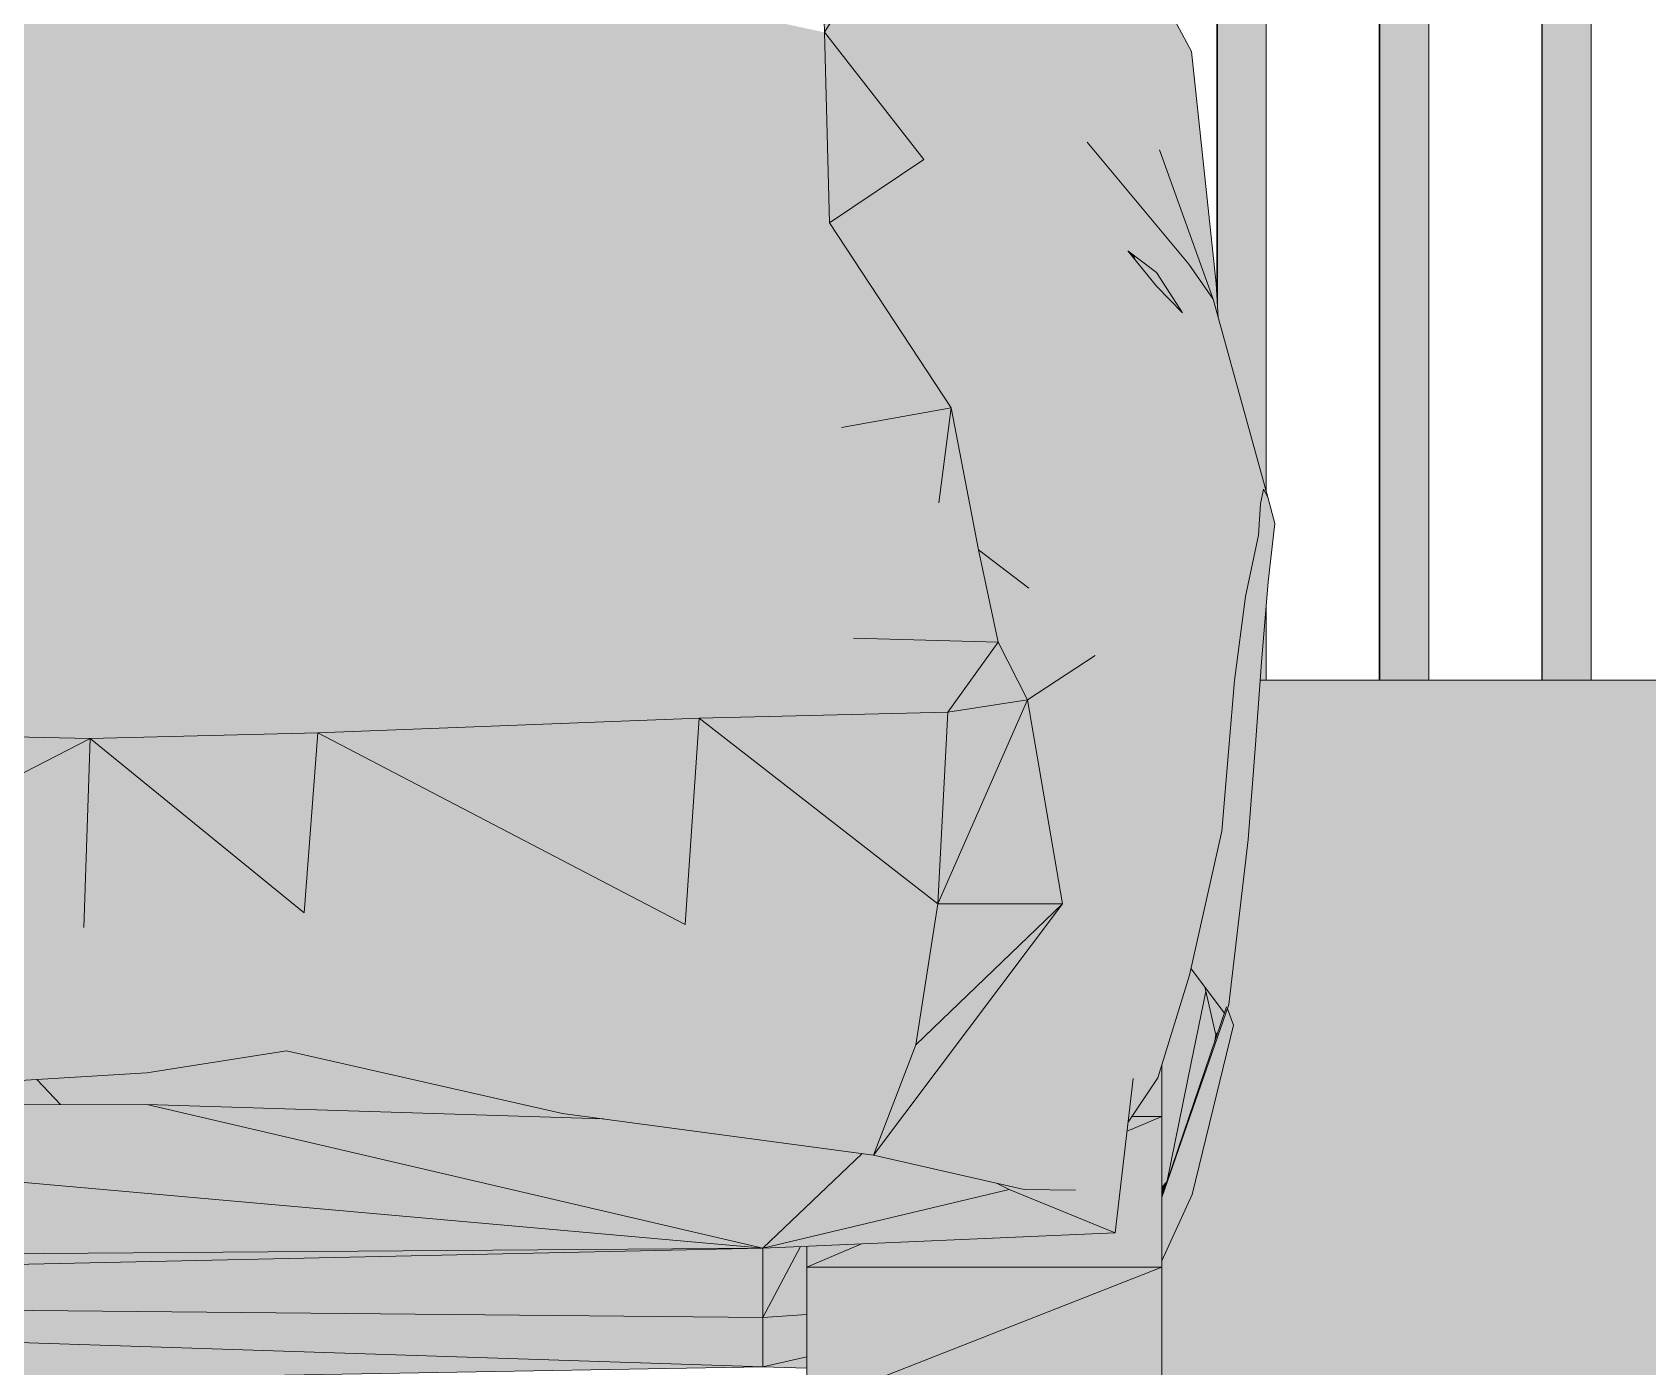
# Model space of a CAD drawing. Header units: millimetres. Extents: x 365175 to 2667127, y -330297 to -162108.
# Drawn here: x 2307819 to 2308811, y -323755 to -322936 of the extents above; entities that cross this region are included whole.
import ezdxf

# ---------------------------------------------------------------- set-up
doc = ezdxf.new("R2010")
doc.units = ezdxf.units.MM
doc.header["$MEASUREMENT"] = 0
doc.layers.add('Cars', color=7, linetype='Continuous')
doc.layers.add('TopoAlt', color=7, linetype='Continuous')

# ---------------------------------------------------------------- blocks, each defined once
blk = doc.blocks.new('Élément de coupe_1405_4', base_point=(2775447.68, -323933.55))
at = {"layer": 'TopoAlt', "linetype": 'Continuous', "lineweight": 0, "true_color": 0x000000}
for points in [[(2308530.83, -323649.33), (2308512.3, -323690.08), (2308512.3, -323933.55), (2309070.42, -323933.55), (2309070.42, -323655.81), (2309068.34, -323648.32), (2309044.9, -323544.66), (2309044.89, -323544.48), (2309040.66, -323531.62), (2309030.31, -323425.05), (2309026.25, -323363.54), (2309024.2, -323333.55), (2308572.63, -323333.55), (2308569.77, -323373.13), (2308565.25, -323431.31), (2308553.45, -323532.65), (2308552.53, -323535.32), (2308556.29, -323545.46)], [(2308512.3, -323569.6), (2308512.3, -323644.81), (2308515.5, -323641.42), (2308515.62, -323641.05), (2308530.35, -323568.57), (2308539.26, -323524.61), (2308538.64, -323521.89), (2308530.24, -323510.69), (2308529.33, -323514.76)]]:
    blk.add_hatch(color=18, dxfattribs=at).paths.add_polyline_path(points)
at = {"layer": 'TopoAlt', "color": 190, "linetype": 'Continuous', "lineweight": 5, "true_color": 0x8002ff}
blk.add_line((2309024.2, -323333.55), (2308572.63, -323333.55), dxfattribs=at)
blk = doc.blocks.new('Élément de coupe_1478_4', base_point=(2775447.68, -323933.55))
at = {"linetype": 'Continuous', "lineweight": 0, "true_color": 0x000000}
for points in [[(2308745.54, -322353.55), (2308745.54, -323333.55), (2308745.87, -323333.55), (2308745.87, -322353.55)], [(2308745.54, -322353.55), (2308745.54, -323333.55), (2308745.87, -323333.55), (2308745.87, -322353.55)], [(2308745.87, -322353.55), (2308745.87, -323333.55), (2308775.87, -323333.55), (2308775.87, -322353.55)]]:
    blk.add_hatch(color=18, dxfattribs=at).paths.add_polyline_path(points)
at = {"color": 18, "linetype": 'Continuous', "lineweight": 5, "true_color": 0x330000}
for p, q in [((2308745.54, -322353.55), (2308745.87, -322353.55)), ((2308745.54, -323333.55), (2308745.54, -322353.55)), ((2308745.87, -322353.55), (2308775.87, -322353.55)), ((2308745.87, -323333.55), (2308745.87, -322353.55)), ((2308775.87, -323333.55), (2308775.87, -322353.55))]:
    blk.add_line(p, q, dxfattribs=at)
blk = doc.blocks.new('Élément de coupe_1479_4', base_point=(2775447.68, -323933.55))
at = {"linetype": 'Continuous', "lineweight": 0, "true_color": 0x000000}
for points in [[(2308646.12, -322353.55), (2308645.79, -322353.55), (2308645.79, -322717.1), (2308646.12, -322717.14)], [(2308646.12, -322353.55), (2308645.79, -322353.55), (2308645.79, -322717.1), (2308646.12, -322717.14)], [(2308676.12, -322353.55), (2308646.12, -322353.55), (2308646.12, -322717.14), (2308676.12, -322720.42)], [(2308646.12, -323333.55), (2308676.12, -323333.55), (2308676.12, -322820.26), (2308675.95, -322820.3), (2308646.12, -322829.24)], [(2308646.12, -322829.24), (2308645.79, -322829.34), (2308645.79, -323333.55), (2308646.12, -323333.55)], [(2308646.12, -322829.24), (2308645.79, -322829.34), (2308645.79, -323333.55), (2308646.12, -323333.55)]]:
    blk.add_hatch(color=18, dxfattribs=at).paths.add_polyline_path(points)
at = {"color": 18, "linetype": 'Continuous', "lineweight": 5, "true_color": 0x330000}
for p, q in [((2308645.79, -322353.55), (2308646.12, -322353.55)), ((2308645.79, -322717.1), (2308645.79, -322353.55)), ((2308646.12, -322353.55), (2308676.12, -322353.55)), ((2308646.12, -322717.14), (2308646.12, -322353.55)), ((2308676.12, -322720.42), (2308676.12, -322353.55)), ((2308676.12, -323333.55), (2308676.12, -322820.26)), ((2308645.79, -323333.55), (2308645.79, -322829.34)), ((2308646.12, -323333.55), (2308646.12, -322829.24))]:
    blk.add_line(p, q, dxfattribs=at)
blk = doc.blocks.new('Élément de coupe_1480_4', base_point=(2775447.68, -323933.55))
at = {"linetype": 'Continuous', "lineweight": 0, "true_color": 0x000000}
for points in [[(2308546.03, -322353.55), (2308546.03, -322715.11), (2308546.36, -322715.1), (2308546.36, -322353.55)], [(2308546.03, -322353.55), (2308546.03, -322715.11), (2308546.36, -322715.1), (2308546.36, -322353.55)], [(2308576.36, -322353.55), (2308546.36, -322353.55), (2308546.36, -322715.1), (2308576.36, -322713.59)], [(2308546.36, -322848.49), (2308546.03, -322848.52), (2308546.03, -323096.79), (2308546.36, -323102.3)], [(2308546.36, -322848.49), (2308546.03, -322848.52), (2308546.03, -323096.79), (2308546.36, -323102.3)], [(2308576.36, -322845.19), (2308546.36, -322848.49), (2308546.36, -323102.3), (2308546.89, -323111.09), (2308576.36, -323217.57)], [(2308572.63, -323333.55), (2308576.36, -323333.55), (2308576.36, -323286.84), (2308573.43, -323322.47)]]:
    blk.add_hatch(color=18, dxfattribs=at).paths.add_polyline_path(points)
at = {"color": 18, "linetype": 'Continuous', "lineweight": 5, "true_color": 0x330000}
for p, q in [((2308546.03, -322353.55), (2308546.36, -322353.55)), ((2308546.03, -322715.11), (2308546.03, -322353.55)), ((2308546.36, -322353.55), (2308576.36, -322353.55)), ((2308546.36, -322715.1), (2308546.36, -322353.55)), ((2308576.36, -322713.59), (2308576.36, -322353.55)), ((2308546.03, -323096.79), (2308546.03, -322848.52)), ((2308546.36, -323102.3), (2308546.36, -322848.49)), ((2308576.36, -323217.57), (2308576.36, -322845.19)), ((2308576.36, -323333.55), (2308576.36, -323286.84))]:
    blk.add_line(p, q, dxfattribs=at)
blk = doc.blocks.new('Élément de coupe_1485_4', base_point=(2775447.68, -323933.55))
at = {"layer": 'Cars', "linetype": 'Continuous', "lineweight": 0, "true_color": 0x000000}
for points in [[(2308460.07, -322822.98), (2308477.36, -322907.36), (2308530.46, -322947.55)], [(2308460.07, -322822.98), (2308477.36, -322907.36), (2308530.46, -322947.55)], [(2308490.56, -322872.91), (2308460.07, -322822.98), (2308530.46, -322947.55)], [(2308460.07, -322822.98), (2308530.46, -322947.55), (2308519.59, -322927.22), (2308489.42, -322871.04)], [(2308354.89, -322856.91), (2308302.88, -322857.09), (2308305.03, -322935.7)], [(2308354.89, -322856.91), (2308302.88, -322857.09), (2308305.03, -322935.7)], [(2308305.03, -322935.7), (2308366.17, -323013.85), (2308354.89, -322856.91)], [(2308305.03, -322935.7), (2308366.17, -323013.85), (2308354.89, -322856.91)], [(2308354.89, -322856.91), (2308366.17, -323013.85), (2308443.71, -323023.76)], [(2308354.89, -322856.91), (2308366.17, -323013.85), (2308443.71, -323023.76)], [(2308443.71, -323023.76), (2308419.58, -322883.41), (2308354.89, -322856.91)], [(2308443.71, -323023.76), (2308419.58, -322883.41), (2308354.89, -322856.91)], [(2307594.71, -323033.72), (2308305.03, -322935.7), (2307957.04, -322860.62)], [(2307824.24, -322924.06), (2307775.67, -323008.75), (2308305.03, -322935.7), (2307957.04, -322860.62)], [(2308419.58, -322883.41), (2308443.71, -323023.76), (2308466.48, -323003.19)], [(2308419.58, -322883.41), (2308443.71, -323023.76), (2308466.48, -323003.19)], [(2308477.36, -322907.36), (2308419.58, -322883.41), (2308466.48, -323003.19)], [(2308477.36, -322907.36), (2308419.58, -322883.41), (2308466.48, -323003.19)], [(2308477.36, -322907.36), (2308466.48, -323003.19), (2308510.86, -323007.91)], [(2308477.36, -322907.36), (2308466.48, -323003.19), (2308510.86, -323007.91)], [(2308530.46, -322947.55), (2308477.36, -322907.36), (2308510.86, -323007.91)], [(2308530.46, -322947.55), (2308477.36, -322907.36), (2308510.86, -323007.91)], [(2308305.03, -322935.7), (2307594.71, -323033.72), (2308308.22, -323052.76)], [(2307775.67, -323008.75), (2307758.83, -323038.1), (2308308.22, -323052.76), (2308305.03, -322935.7)], [(2308305.03, -322935.7), (2308308.22, -323052.76), (2308366.17, -323013.85)], [(2308305.03, -322935.7), (2308308.22, -323052.76), (2308366.17, -323013.85)], [(2308510.86, -323007.91), (2308525.75, -323049.49), (2308530.46, -322947.55)], [(2308510.86, -323007.91), (2308525.75, -323049.49), (2308530.46, -322947.55)], [(2308530.46, -322947.55), (2308525.75, -323049.49), (2308541, -323092.07), (2308545.62, -323089.92)], [(2308530.46, -322947.55), (2308525.75, -323049.49), (2308541, -323092.07), (2308545.62, -323089.92)], [(2308528.83, -323078.03), (2308466.48, -323003.19), (2308443.71, -323023.76)], [(2308528.83, -323078.03), (2308466.48, -323003.19), (2308443.71, -323023.76)], [(2308510.86, -323007.91), (2308466.48, -323003.19), (2308528.83, -323078.03), (2308543.72, -323099.66)], [(2308510.86, -323007.91), (2308466.48, -323003.19), (2308528.83, -323078.03), (2308543.72, -323099.66)], [(2308382.99, -323166.24), (2308366.17, -323013.85), (2308308.22, -323052.76)], [(2308382.99, -323166.24), (2308366.17, -323013.85), (2308308.22, -323052.76)], [(2308443.71, -323023.76), (2308366.17, -323013.85), (2308460.23, -323067.49)], [(2308443.71, -323023.76), (2308366.17, -323013.85), (2308460.23, -323067.49)], [(2308366.17, -323013.85), (2308382.99, -323166.24), (2308419.99, -323103.36)], [(2308366.17, -323013.85), (2308382.99, -323166.24), (2308419.99, -323103.36)], [(2308366.17, -323013.85), (2308419.99, -323103.36), (2308460.23, -323067.49)], [(2308366.17, -323013.85), (2308419.99, -323103.36), (2308460.23, -323067.49)], [(2308443.71, -323023.76), (2308491.35, -323069.84), (2308528.83, -323078.03)], [(2308443.71, -323023.76), (2308491.35, -323069.84), (2308528.83, -323078.03)], [(2308460.23, -323067.49), (2308491.35, -323069.84), (2308443.71, -323023.76)], [(2308460.23, -323067.49), (2308491.35, -323069.84), (2308443.71, -323023.76)], [(2307594.71, -323160.98), (2308308.22, -323052.76), (2307594.71, -323033.72)], [(2307697.28, -323145.42), (2308308.22, -323052.76), (2307758.83, -323038.1)], [(2308308.22, -323052.76), (2307594.71, -323160.98), (2308315.51, -323178.34)], [(2307697.28, -323145.42), (2307687.08, -323163.2), (2308315.51, -323178.34), (2308308.22, -323052.76)], [(2308308.22, -323052.76), (2308315.51, -323178.34), (2308382.99, -323166.24)], [(2308308.22, -323052.76), (2308315.51, -323178.34), (2308382.99, -323166.24)], [(2308460.23, -323067.49), (2308419.99, -323103.36), (2308534.6, -323194.24)], [(2308460.23, -323067.49), (2308419.99, -323103.36), (2308534.6, -323194.24)], [(2308460.23, -323067.49), (2308534.6, -323194.24), (2308532.47, -323150.08)], [(2308460.23, -323067.49), (2308534.6, -323194.24), (2308532.47, -323150.08)], [(2308532.47, -323150.08), (2308524.88, -323107.91), (2308460.23, -323067.49)], [(2308532.47, -323150.08), (2308524.88, -323107.91), (2308460.23, -323067.49)], [(2308460.23, -323067.49), (2308524.88, -323107.91), (2308508.99, -323091.6)], [(2308460.23, -323067.49), (2308524.88, -323107.91), (2308508.99, -323091.6)], [(2308508.99, -323091.6), (2308491.35, -323069.84), (2308460.23, -323067.49)], [(2308508.99, -323091.6), (2308491.35, -323069.84), (2308460.23, -323067.49)], [(2308491.35, -323069.84), (2308496.22, -323075.85), (2308495.25, -323072.77)], [(2308491.35, -323069.84), (2308496.22, -323075.85), (2308495.25, -323072.77)], [(2308491.35, -323069.84), (2308508.99, -323083.13), (2308528.83, -323078.03)], [(2308491.35, -323069.84), (2308508.99, -323083.13), (2308528.83, -323078.03)], [(2308495.25, -323072.77), (2308496.22, -323075.85), (2308508.99, -323091.6), (2308522.62, -323105.59), (2308523.16, -323105.22), (2308508.99, -323083.13)], [(2308495.25, -323072.77), (2308496.22, -323075.85), (2308508.99, -323091.6), (2308522.62, -323105.59), (2308523.16, -323105.22), (2308508.99, -323083.13)], [(2308508.99, -323083.13), (2308524.88, -323107.91), (2308528.83, -323078.03)], [(2308508.99, -323083.13), (2308524.88, -323107.91), (2308528.83, -323078.03)], [(2308524.88, -323107.91), (2308571.54, -323244.57), (2308528.83, -323078.03)], [(2308524.88, -323107.91), (2308571.54, -323244.57), (2308528.83, -323078.03)], [(2308543.72, -323099.66), (2308528.83, -323078.03), (2308574.73, -323216.22)], [(2308543.72, -323099.66), (2308528.83, -323078.03), (2308574.73, -323216.22)], [(2308528.83, -323078.03), (2308571.54, -323244.57), (2308572.92, -323225.21)], [(2308528.83, -323078.03), (2308571.54, -323244.57), (2308572.92, -323225.21)], [(2308528.83, -323078.03), (2308572.92, -323225.21), (2308574.73, -323216.22)], [(2308528.83, -323078.03), (2308572.92, -323225.21), (2308574.73, -323216.22)], [(2308545.62, -323089.92), (2308541, -323092.07), (2308543.72, -323099.66), (2308546.89, -323111.09)], [(2308545.62, -323089.92), (2308541, -323092.07), (2308543.72, -323099.66), (2308546.89, -323111.09)], [(2308419.99, -323103.36), (2308382.99, -323166.24), (2308501.37, -323263.05)], [(2308419.99, -323103.36), (2308382.99, -323166.24), (2308501.37, -323263.05)], [(2308501.37, -323263.05), (2308534.6, -323194.24), (2308419.99, -323103.36)], [(2308501.37, -323263.05), (2308534.6, -323194.24), (2308419.99, -323103.36)], [(2308522.62, -323105.59), (2308524.88, -323107.91), (2308523.16, -323105.22)], [(2308522.62, -323105.59), (2308524.88, -323107.91), (2308523.16, -323105.22)], [(2308543.72, -323099.66), (2308574.73, -323216.22), (2308577.35, -323221.15)], [(2308543.72, -323099.66), (2308574.73, -323216.22), (2308577.35, -323221.15)], [(2308563.65, -323282.22), (2308571.54, -323244.57), (2308524.88, -323107.91)], [(2308563.65, -323282.22), (2308571.54, -323244.57), (2308524.88, -323107.91)], [(2308563.65, -323282.22), (2308524.88, -323107.91), (2308532.47, -323150.08)], [(2308563.65, -323282.22), (2308524.88, -323107.91), (2308532.47, -323150.08)], [(2308532.47, -323150.08), (2308534.6, -323194.24), (2308563.65, -323282.22)], [(2308532.47, -323150.08), (2308534.6, -323194.24), (2308563.65, -323282.22)], [(2308322.86, -323307.75), (2307594.71, -323160.98), (2307596.86, -323317.22)], [(2308315.51, -323178.34), (2307594.71, -323160.98), (2308322.86, -323307.75)], [(2307687.08, -323163.2), (2307678.65, -323177.9), (2308322.86, -323307.75), (2308315.51, -323178.34)], [(2308375.41, -323224.63), (2308382.99, -323166.24), (2308315.51, -323178.34)], [(2308375.41, -323224.63), (2308382.99, -323166.24), (2308315.51, -323178.34)], [(2308382.99, -323166.24), (2308375.41, -323224.63), (2308399.7, -323253.39)], [(2308382.99, -323166.24), (2308375.41, -323224.63), (2308399.7, -323253.39)], [(2308430.5, -323277.12), (2308501.37, -323263.05), (2308382.99, -323166.24)], [(2308430.5, -323277.12), (2308501.37, -323263.05), (2308382.99, -323166.24)], [(2308399.7, -323253.39), (2308430.5, -323277.12), (2308382.99, -323166.24)], [(2308399.7, -323253.39), (2308430.5, -323277.12), (2308382.99, -323166.24)], [(2307598.75, -323317.2), (2308322.86, -323307.75), (2307678.65, -323177.9)], [(2308315.51, -323178.34), (2308322.86, -323307.75), (2308375.41, -323224.63)], [(2308315.51, -323178.34), (2308322.86, -323307.75), (2308375.41, -323224.63)], [(2308534.6, -323194.24), (2308501.37, -323263.05), (2308534.38, -323311.5)], [(2308534.6, -323194.24), (2308501.37, -323263.05), (2308534.38, -323311.5)], [(2308534.38, -323311.5), (2308556.8, -323333.82), (2308534.6, -323194.24)], [(2308534.38, -323311.5), (2308556.8, -323333.82), (2308534.6, -323194.24)], [(2308534.6, -323194.24), (2308556.8, -323333.82), (2308563.65, -323282.22)], [(2308534.6, -323194.24), (2308556.8, -323333.82), (2308563.65, -323282.22)], [(2308399.7, -323253.39), (2308375.41, -323224.63), (2308322.86, -323307.75)], [(2308399.7, -323253.39), (2308375.41, -323224.63), (2308322.86, -323307.75)], [(2308570.98, -323247.23), (2308577.49, -323273.07), (2308581.6, -323237.34), (2308573.71, -323221.29), (2308572.92, -323225.21), (2308571.54, -323244.57)], [(2308570.98, -323247.23), (2308577.49, -323273.07), (2308581.6, -323237.34), (2308573.71, -323221.29), (2308572.92, -323225.21), (2308571.54, -323244.57)], [(2308573.71, -323221.29), (2308581.6, -323237.34), (2308576.93, -323220.35), (2308574.73, -323216.22)], [(2308573.71, -323221.29), (2308581.6, -323237.34), (2308576.93, -323220.35), (2308574.73, -323216.22)], [(2308577.35, -323221.15), (2308576.93, -323220.35), (2308581.6, -323237.34)], [(2308577.35, -323221.15), (2308576.93, -323220.35), (2308581.6, -323237.34)], [(2308399.7, -323253.39), (2308322.86, -323307.75), (2308411.67, -323310.21)], [(2308399.7, -323253.39), (2308322.86, -323307.75), (2308411.67, -323310.21)], [(2308399.7, -323253.39), (2308411.67, -323310.21), (2308430.5, -323277.12)], [(2308399.7, -323253.39), (2308411.67, -323310.21), (2308430.5, -323277.12)], [(2308566.33, -323269.43), (2308573.43, -323322.47), (2308577.49, -323273.07), (2308570.98, -323247.23)], [(2308566.33, -323269.43), (2308573.43, -323322.47), (2308577.49, -323273.07), (2308570.98, -323247.23)], [(2308471.26, -323318.45), (2308501.37, -323263.05), (2308430.5, -323277.12)], [(2308471.26, -323318.45), (2308501.37, -323263.05), (2308430.5, -323277.12)], [(2308501.37, -323263.05), (2308471.26, -323318.45), (2308534.38, -323311.5)], [(2308501.37, -323263.05), (2308471.26, -323318.45), (2308534.38, -323311.5)], [(2308566.33, -323269.43), (2308563.87, -323281.17), (2308573.43, -323322.47)], [(2308566.33, -323269.43), (2308563.87, -323281.17), (2308573.43, -323322.47)], [(2308430.5, -323277.12), (2308411.67, -323310.21), (2308471.26, -323318.45)], [(2308430.5, -323277.12), (2308411.67, -323310.21), (2308471.26, -323318.45)], [(2308563.65, -323282.22), (2308561.34, -323299.62), (2308569.77, -323373.13), (2308573.43, -323322.47), (2308563.87, -323281.17)], [(2308563.65, -323282.22), (2308561.34, -323299.62), (2308569.77, -323373.13), (2308573.43, -323322.47), (2308563.87, -323281.17)], [(2308561.34, -323299.62), (2308558.93, -323317.81), (2308565.25, -323431.31), (2308569.77, -323373.13)], [(2308561.34, -323299.62), (2308558.93, -323317.81), (2308565.25, -323431.31), (2308569.77, -323373.13)], [(2307596.86, -323317.22), (2308228.17, -323356.95), (2308322.86, -323307.75)], [(2307598.75, -323317.2), (2307598.67, -323317.33), (2308228.17, -323356.95), (2308322.86, -323307.75)], [(2308322.86, -323307.75), (2308228.17, -323356.95), (2308380.9, -323353.22)], [(2308322.86, -323307.75), (2308228.17, -323356.95), (2308380.9, -323353.22)], [(2308411.67, -323310.21), (2308322.86, -323307.75), (2308380.9, -323353.22)], [(2308411.67, -323310.21), (2308322.86, -323307.75), (2308380.9, -323353.22)], [(2308429.71, -323345.62), (2308411.67, -323310.21), (2308380.9, -323353.22)], [(2308429.71, -323345.62), (2308411.67, -323310.21), (2308380.9, -323353.22)], [(2308471.26, -323318.45), (2308411.67, -323310.21), (2308429.71, -323345.62)], [(2308471.26, -323318.45), (2308411.67, -323310.21), (2308429.71, -323345.62)], [(2308503.17, -323477.99), (2308534.38, -323311.5), (2308471.26, -323318.45)], [(2308503.17, -323477.99), (2308534.38, -323311.5), (2308471.26, -323318.45)], [(2308553.35, -323375.04), (2308534.38, -323311.5), (2308503.17, -323477.99)], [(2308553.35, -323375.04), (2308534.38, -323311.5), (2308503.17, -323477.99)], [(2308553.35, -323375.04), (2308556.8, -323333.82), (2308534.38, -323311.5)], [(2308553.35, -323375.04), (2308556.8, -323333.82), (2308534.38, -323311.5)], [(2307596.86, -323317.22), (2307594.71, -323363.81), (2307741.98, -323367.01), (2307787.92, -323366.19), (2307789.89, -323368.05), (2307854.14, -323369.44)], [(2307596.7, -323320.78), (2307594.71, -323363.81), (2307741.98, -323367.01), (2307787.92, -323366.19), (2307789.89, -323368.05), (2307854.14, -323369.44), (2307598.54, -323317.56)], [(2307994.02, -323365.79), (2308228.17, -323356.95), (2307596.86, -323317.22)], [(2307854.14, -323369.44), (2307994.02, -323365.79), (2307596.86, -323317.22)], [(2307598.61, -323317.43), (2307598.54, -323317.56), (2307854.14, -323369.44), (2307994.02, -323365.79)], [(2307598.67, -323317.33), (2307598.61, -323317.43), (2307994.02, -323365.79), (2308228.17, -323356.95)], [(2308471.26, -323318.45), (2308429.71, -323345.62), (2308451.26, -323470.88)], [(2308471.26, -323318.45), (2308429.71, -323345.62), (2308451.26, -323470.88)], [(2308471.26, -323318.45), (2308451.26, -323470.88), (2308503.17, -323477.99)], [(2308471.26, -323318.45), (2308451.26, -323470.88), (2308503.17, -323477.99)], [(2308549.13, -323426.25), (2308539.64, -323468.68), (2308565.25, -323431.31), (2308558.93, -323317.81), (2308556.8, -323333.82), (2308553.35, -323375.04)], [(2308549.13, -323426.25), (2308539.64, -323468.68), (2308565.25, -323431.31), (2308558.93, -323317.81), (2308556.8, -323333.82), (2308553.35, -323375.04)], [(2308380.9, -323353.22), (2308228.17, -323356.95), (2308374.62, -323470.95)], [(2308380.9, -323353.22), (2308228.17, -323356.95), (2308374.62, -323470.95)], [(2308374.62, -323470.95), (2308451.26, -323470.88), (2308429.71, -323345.62)], [(2308374.62, -323470.95), (2308451.26, -323470.88), (2308429.71, -323345.62)], [(2308429.71, -323345.62), (2308380.9, -323353.22), (2308374.62, -323470.95)], [(2308429.71, -323345.62), (2308380.9, -323353.22), (2308374.62, -323470.95)], [(2308219.52, -323483.48), (2308228.17, -323356.95), (2307994.02, -323365.79)], [(2308219.52, -323483.48), (2308228.17, -323356.95), (2307994.02, -323365.79)], [(2308219.52, -323483.48), (2308374.62, -323470.95), (2308228.17, -323356.95)], [(2308219.52, -323483.48), (2308374.62, -323470.95), (2308228.17, -323356.95)], [(2307622.99, -323488.05), (2307594.71, -323502.56), (2307850.41, -323485.31), (2307854.14, -323369.44), (2307800.11, -323397.16), (2307800.28, -323473.24), (2307789.63, -323485.52)], [(2307622.99, -323488.05), (2307594.71, -323502.56), (2307850.41, -323485.31), (2307854.14, -323369.44), (2307800.11, -323397.16), (2307800.28, -323473.24), (2307789.63, -323485.52)], [(2307789.89, -323368.05), (2307800.07, -323377.62), (2307800.11, -323397.16), (2307854.14, -323369.44)], [(2307789.89, -323368.05), (2307800.07, -323377.62), (2307800.11, -323397.16), (2307854.14, -323369.44)], [(2307985.69, -323476.38), (2307854.14, -323369.44), (2307850.41, -323485.31)], [(2307985.69, -323476.38), (2307854.14, -323369.44), (2307850.41, -323485.31)], [(2307985.69, -323476.38), (2307994.02, -323365.79), (2307854.14, -323369.44)], [(2307985.69, -323476.38), (2307994.02, -323365.79), (2307854.14, -323369.44)], [(2307985.69, -323476.38), (2308219.52, -323483.48), (2307994.02, -323365.79)], [(2307985.69, -323476.38), (2308219.52, -323483.48), (2307994.02, -323365.79)], [(2308549.13, -323426.25), (2308553.35, -323375.04), (2308503.17, -323477.99)], [(2308549.13, -323426.25), (2308553.35, -323375.04), (2308503.17, -323477.99)], [(2308549.13, -323426.25), (2308503.17, -323477.99), (2308529.33, -323514.76)], [(2308549.13, -323426.25), (2308503.17, -323477.99), (2308529.33, -323514.76)], [(2308539.64, -323468.68), (2308533.5, -323496.14), (2308553.45, -323532.65), (2308565.25, -323431.31)], [(2308539.64, -323468.68), (2308533.5, -323496.14), (2308553.45, -323532.65), (2308565.25, -323431.31)], [(2308374.62, -323470.95), (2308219.52, -323483.48), (2308361.11, -323557.36)], [(2308374.62, -323470.95), (2308219.52, -323483.48), (2308361.11, -323557.36)], [(2308335.22, -323625.15), (2308427.68, -323646.31), (2308451.26, -323470.88)], [(2308335.22, -323625.15), (2308427.68, -323646.31), (2308451.26, -323470.88)], [(2308361.11, -323557.36), (2308335.22, -323625.15), (2308451.26, -323470.88)], [(2308361.11, -323557.36), (2308335.22, -323625.15), (2308451.26, -323470.88)], [(2308451.26, -323470.88), (2308374.62, -323470.95), (2308361.11, -323557.36)], [(2308451.26, -323470.88), (2308374.62, -323470.95), (2308361.11, -323557.36)], [(2308503.17, -323477.99), (2308451.26, -323470.88), (2308427.68, -323646.31)], [(2308503.17, -323477.99), (2308451.26, -323470.88), (2308427.68, -323646.31)], [(2307888.92, -323574.73), (2307985.69, -323476.38), (2307850.41, -323485.31)], [(2307888.92, -323574.73), (2307985.69, -323476.38), (2307850.41, -323485.31)], [(2307985.69, -323476.38), (2307888.92, -323574.73), (2307974.81, -323561.08)], [(2307985.69, -323476.38), (2307888.92, -323574.73), (2307974.81, -323561.08)], [(2308144.33, -323599.57), (2307985.69, -323476.38), (2307974.81, -323561.08)], [(2308144.33, -323599.57), (2307985.69, -323476.38), (2307974.81, -323561.08)], [(2308144.33, -323599.57), (2308219.52, -323483.48), (2307985.69, -323476.38)], [(2308144.33, -323599.57), (2308219.52, -323483.48), (2307985.69, -323476.38)], [(2308144.33, -323599.57), (2308361.11, -323557.36), (2308219.52, -323483.48)], [(2308144.33, -323599.57), (2308361.11, -323557.36), (2308219.52, -323483.48)], [(2308503.17, -323477.99), (2308427.68, -323646.31), (2308459.2, -323646.67), (2308470.2, -323618.54)], [(2308503.17, -323477.99), (2308427.68, -323646.31), (2308459.2, -323646.67), (2308470.2, -323618.54)], [(2308470.2, -323618.54), (2308494.74, -323578.22), (2308491.59, -323604.9), (2308509.77, -323577.75), (2308503.17, -323477.99)], [(2308470.2, -323618.54), (2308494.74, -323578.22), (2308491.59, -323604.9), (2308509.77, -323577.75), (2308503.17, -323477.99)], [(2308509.77, -323577.75), (2308529.33, -323514.76), (2308503.17, -323477.99)], [(2308509.77, -323577.75), (2308529.33, -323514.76), (2308503.17, -323477.99)], [(2307594.71, -323591.99), (2307888.92, -323574.73), (2307850.41, -323485.31)], [(2307594.71, -323591.99), (2307888.92, -323574.73), (2307850.41, -323485.31)], [(2307850.41, -323485.31), (2307594.71, -323502.56), (2307594.71, -323591.99)], [(2307850.41, -323485.31), (2307594.71, -323502.56), (2307594.71, -323591.99)], [(2308533.27, -323497.17), (2308530.24, -323510.69), (2308550.72, -323538.02), (2308551.56, -323535.54)], [(2308533.27, -323497.17), (2308530.24, -323510.69), (2308550.72, -323538.02), (2308551.56, -323535.54)], [(2308533.35, -323496.78), (2308533.27, -323497.17), (2308551.56, -323535.54), (2308552.06, -323534.07)], [(2308533.35, -323496.78), (2308533.27, -323497.17), (2308551.56, -323535.54), (2308552.06, -323534.07)], [(2308533.5, -323496.14), (2308533.35, -323496.78), (2308552.06, -323534.07), (2308553.45, -323532.65)], [(2308533.5, -323496.14), (2308533.35, -323496.78), (2308552.06, -323534.07), (2308553.45, -323532.65)], [(2308550.72, -323538.02), (2308538.64, -323521.89), (2308545.18, -323550.43), (2308546.72, -323549.74)], [(2308550.72, -323538.02), (2308538.64, -323521.89), (2308545.18, -323550.43), (2308546.72, -323549.74)], [(2308552.06, -323534.07), (2308512.3, -323650.8), (2308512.3, -323651.16), (2308553.45, -323532.65)], [(2308552.06, -323534.07), (2308512.3, -323650.8), (2308512.3, -323651.16), (2308553.45, -323532.65)], [(2308530.35, -323568.57), (2308515.62, -323641.05), (2308515.63, -323641.02), (2308540.16, -323528.52), (2308539.87, -323527.27)], [(2308530.35, -323568.57), (2308515.62, -323641.05), (2308515.63, -323641.02), (2308540.16, -323528.52), (2308539.87, -323527.27)], [(2308515.63, -323641.02), (2308524.23, -323615.79), (2308540.73, -323531.02), (2308540.16, -323528.52)], [(2308515.63, -323641.02), (2308524.23, -323615.79), (2308540.73, -323531.02), (2308540.16, -323528.52)], [(2308540.73, -323531.02), (2308524.23, -323615.79), (2308541.59, -323564.82), (2308545.18, -323550.43)], [(2308540.73, -323531.02), (2308524.23, -323615.79), (2308541.59, -323564.82), (2308545.18, -323550.43)], [(2308530.35, -323568.57), (2308539.87, -323527.27), (2308539.26, -323524.61)], [(2308530.35, -323568.57), (2308539.87, -323527.27), (2308539.26, -323524.61)], [(2308512.3, -323664.41), (2308530.83, -323649.33), (2308551.05, -323539.57), (2308512.3, -323651.16)], [(2308512.3, -323664.41), (2308530.83, -323649.33), (2308551.05, -323539.57), (2308512.3, -323651.16)], [(2308530.83, -323649.33), (2308556.29, -323545.46), (2308552.53, -323535.32), (2308551.05, -323539.57)], [(2308530.83, -323649.33), (2308556.29, -323545.46), (2308552.53, -323535.32), (2308551.05, -323539.57)], [(2308545.18, -323550.43), (2308541.59, -323564.82), (2308544.21, -323557.12)], [(2308545.18, -323550.43), (2308541.59, -323564.82), (2308544.21, -323557.12)], [(2308545.18, -323550.43), (2308544.21, -323557.12), (2308546.72, -323549.74)], [(2308545.18, -323550.43), (2308544.21, -323557.12), (2308546.72, -323549.74)], [(2307943.78, -323566.01), (2308000.03, -323566.81), (2307974.81, -323561.08)], [(2307943.78, -323566.01), (2308000.03, -323566.81), (2307974.81, -323561.08)], [(2308361.11, -323557.36), (2308144.33, -323599.57), (2308335.22, -323625.15)], [(2308361.11, -323557.36), (2308144.33, -323599.57), (2308335.22, -323625.15)], [(2307851.96, -323594.1), (2307888.92, -323594.01), (2308008.87, -323597.82), (2307903.88, -323572.35), (2307888.92, -323574.73), (2307865.38, -323576.11)], [(2307851.96, -323594.1), (2307888.92, -323594.01), (2308008.87, -323597.82), (2307903.88, -323572.35), (2307888.92, -323574.73), (2307865.38, -323576.11)], [(2307943.78, -323566.01), (2307903.88, -323572.35), (2308008.87, -323597.82), (2308044.08, -323598.94), (2308058.64, -323580.11), (2308000.03, -323566.81)], [(2307943.78, -323566.01), (2307903.88, -323572.35), (2308008.87, -323597.82), (2308044.08, -323598.94), (2308058.64, -323580.11), (2308000.03, -323566.81)], [(2308493.95, -323601.38), (2308512.3, -323601.38), (2308512.3, -323569.6), (2308509.77, -323577.75)], [(2308493.95, -323601.38), (2308512.3, -323601.38), (2308512.3, -323569.6), (2308509.77, -323577.75)], [(2307667.1, -323594.56), (2307836.09, -323594.14), (2307821.44, -323578.69), (2307713.88, -323585)], [(2307667.1, -323594.56), (2307836.09, -323594.14), (2307821.44, -323578.69), (2307713.88, -323585)], [(2307821.44, -323578.69), (2307836.09, -323594.14), (2307851.96, -323594.1), (2307865.38, -323576.11)], [(2307821.44, -323578.69), (2307836.09, -323594.14), (2307851.96, -323594.1), (2307865.38, -323576.11)], [(2308044.08, -323598.94), (2308058.52, -323599.4), (2308095.15, -323588.4), (2308058.64, -323580.11)], [(2308044.08, -323598.94), (2308058.52, -323599.4), (2308095.15, -323588.4), (2308058.64, -323580.11)], [(2308427.68, -323646.31), (2308411.11, -323642.52), (2308418.54, -323646.33), (2308483.57, -323672.94), (2308494.74, -323578.22), (2308470.2, -323618.54), (2308459.2, -323646.67)], [(2308427.68, -323646.31), (2308411.11, -323642.52), (2308418.54, -323646.33), (2308483.57, -323672.94), (2308494.74, -323578.22), (2308470.2, -323618.54), (2308459.2, -323646.67)], [(2308095.15, -323588.4), (2308058.52, -323599.4), (2308161.21, -323602.66), (2308166.59, -323602.55), (2308144.33, -323599.57)], [(2308095.15, -323588.4), (2308058.52, -323599.4), (2308161.21, -323602.66), (2308166.59, -323602.55), (2308144.33, -323599.57)], [(2306926.63, -323692.27), (2308267.29, -323682.24), (2307290.82, -323595.48)], [(2306926.63, -323692.27), (2308267.29, -323682.24), (2307290.82, -323595.48)], [(2307290.82, -323595.48), (2308267.29, -323682.24), (2307888.92, -323594.01)], [(2307290.82, -323595.48), (2308267.29, -323682.24), (2307888.92, -323594.01)], [(2307888.92, -323594.01), (2308267.29, -323682.24), (2308328.28, -323624.22), (2308169.36, -323602.92)], [(2307888.92, -323594.01), (2308267.29, -323682.24), (2308328.28, -323624.22), (2308169.36, -323602.92)], [(2308166.59, -323602.55), (2308161.21, -323602.66), (2308169.36, -323602.92)], [(2308166.59, -323602.55), (2308161.21, -323602.66), (2308169.36, -323602.92)], [(2308327.94, -323679.63), (2308294.3, -323693.91), (2308512.3, -323693.91), (2308512.3, -323601.38), (2308490.94, -323610.45), (2308483.57, -323672.94)], [(2308327.94, -323679.63), (2308294.3, -323693.91), (2308512.3, -323693.91), (2308512.3, -323601.38), (2308490.94, -323610.45), (2308483.57, -323672.94)], [(2308491.59, -323604.9), (2308490.94, -323610.45), (2308512.3, -323601.38), (2308493.95, -323601.38)], [(2308491.59, -323604.9), (2308490.94, -323610.45), (2308512.3, -323601.38), (2308493.95, -323601.38)], [(2308328.28, -323624.22), (2308267.29, -323682.24), (2308418.54, -323646.33), (2308411.11, -323642.52), (2308335.22, -323625.15)], [(2308328.28, -323624.22), (2308267.29, -323682.24), (2308418.54, -323646.33), (2308411.11, -323642.52), (2308335.22, -323625.15)], [(2308512.3, -323644.81), (2308512.3, -323647.73), (2308515.44, -323641.59), (2308515.5, -323641.42)], [(2308512.3, -323644.81), (2308512.3, -323647.73), (2308515.44, -323641.59), (2308515.5, -323641.42)], [(2308512.3, -323647.73), (2308512.3, -323650.8), (2308515.44, -323641.59)], [(2308512.3, -323647.73), (2308512.3, -323650.8), (2308515.44, -323641.59)], [(2308418.54, -323646.33), (2308267.29, -323682.24), (2308483.57, -323672.94)], [(2308418.54, -323646.33), (2308267.29, -323682.24), (2308483.57, -323672.94)], [(2308530.83, -323649.33), (2308512.3, -323668.67), (2308512.3, -323690.08)], [(2308530.83, -323649.33), (2308512.3, -323668.67), (2308512.3, -323690.08)], [(2308530.83, -323649.33), (2308512.3, -323664.41), (2308512.3, -323668.67)], [(2308530.83, -323649.33), (2308512.3, -323664.41), (2308512.3, -323668.67)], [(2308267.29, -323724.94), (2308294.3, -323722.99), (2308294.3, -323681.08), (2308290.48, -323681.24)], [(2308267.29, -323724.94), (2308294.3, -323722.99), (2308294.3, -323681.08), (2308290.48, -323681.24)], [(2308267.29, -323682.24), (2308267.29, -323724.94), (2308290.48, -323681.24)], [(2308267.29, -323682.24), (2308267.29, -323724.94), (2308290.48, -323681.24)], [(2308294.3, -323681.08), (2308294.3, -323693.91), (2308327.94, -323679.63)], [(2308294.3, -323681.08), (2308294.3, -323693.91), (2308327.94, -323679.63)], [(2306926.63, -323711.68), (2308267.29, -323682.24), (2306926.63, -323692.27)], [(2306926.63, -323711.68), (2308267.29, -323682.24), (2306926.63, -323692.27)], [(2306926.63, -323711.68), (2308267.29, -323724.94), (2308267.29, -323682.24)], [(2306926.63, -323711.68), (2308267.29, -323724.94), (2308267.29, -323682.24)], [(2308294.3, -323779.53), (2308512.3, -323779.53), (2308512.3, -323693.91)], [(2308294.3, -323779.53), (2308512.3, -323779.53), (2308512.3, -323693.91)], [(2308512.3, -323693.91), (2308294.3, -323693.91), (2308294.3, -323779.53)], [(2308512.3, -323693.91), (2308294.3, -323693.91), (2308294.3, -323779.53)], [(2308267.29, -323724.94), (2306926.63, -323711.68), (2308267.29, -323755.09)], [(2308267.29, -323724.94), (2306926.63, -323711.68), (2308267.29, -323755.09)], [(2306926.63, -323711.68), (2306934.02, -323778.46), (2308267.29, -323755.09)], [(2306926.63, -323711.68), (2306934.02, -323778.46), (2308267.29, -323755.09)], [(2308267.29, -323755.09), (2308294.3, -323749.05), (2308294.3, -323722.99), (2308267.29, -323724.94)], [(2308267.29, -323755.09), (2308294.3, -323749.05), (2308294.3, -323722.99), (2308267.29, -323724.94)], [(2308294.3, -323749.05), (2308267.29, -323755.09), (2308294.3, -323756.09)], [(2308294.3, -323749.05), (2308267.29, -323755.09), (2308294.3, -323756.09)]]:
    blk.add_hatch(color=18, dxfattribs=at).paths.add_polyline_path(points)
at = {"layer": 'Cars', "color": 7, "linetype": 'Continuous', "lineweight": 5}
for p, q in [((2308305.03, -322935.7), (2308302.88, -322857.09)), ((2308354.89, -322856.91), (2308305.03, -322935.7)), ((2308490.56, -322872.91), (2308530.46, -322947.55)), ((2308308.22, -323052.76), (2308305.03, -322935.7)), ((2308366.17, -323013.85), (2308305.03, -322935.7)), ((2308530.46, -322947.55), (2308545.62, -323089.92)), ((2308466.48, -323003.19), (2308528.83, -323078.03)), ((2308366.17, -323013.85), (2308308.22, -323052.76)), ((2308510.86, -323007.91), (2308543.72, -323099.66)), ((2308382.99, -323166.24), (2308308.22, -323052.76)), ((2308491.35, -323069.84), (2308508.99, -323083.13)), ((2308508.99, -323091.6), (2308491.35, -323069.84)), ((2308508.99, -323083.13), (2308524.88, -323107.91)), ((2308543.72, -323099.66), (2308528.83, -323078.03)), ((2308524.88, -323107.91), (2308508.99, -323091.6)), ((2308546.89, -323111.09), (2308545.62, -323089.92)), ((2308577.35, -323221.15), (2308543.72, -323099.66)), ((2308382.99, -323166.24), (2308315.51, -323178.34)), ((2308382.99, -323166.24), (2308375.41, -323224.63)), ((2308382.99, -323166.24), (2308399.7, -323253.39)), ((2308571.54, -323244.57), (2308572.92, -323225.21)), ((2308572.92, -323225.21), (2308574.73, -323216.22)), ((2308574.73, -323216.22), (2308577.35, -323221.15)), ((2308577.35, -323221.15), (2308581.6, -323237.34)), ((2308563.65, -323282.22), (2308571.54, -323244.57)), ((2308581.6, -323237.34), (2308577.49, -323273.07)), ((2308411.67, -323310.21), (2308399.7, -323253.39)), ((2308430.5, -323277.12), (2308399.7, -323253.39)), ((2308577.49, -323273.07), (2308573.43, -323322.47)), ((2308556.8, -323333.82), (2308563.65, -323282.22)), ((2308411.67, -323310.21), (2308322.86, -323307.75)), ((2308380.9, -323353.22), (2308411.67, -323310.21)), ((2308429.71, -323345.62), (2308411.67, -323310.21)), ((2308429.71, -323345.62), (2308471.26, -323318.45)), ((2308573.43, -323322.47), (2308569.77, -323373.13)), ((2308553.35, -323375.04), (2308556.8, -323333.82)), ((2308380.9, -323353.22), (2308228.17, -323356.95)), ((2308374.62, -323470.95), (2308429.71, -323345.62)), ((2308374.62, -323470.95), (2308380.9, -323353.22)), ((2308429.71, -323345.62), (2308380.9, -323353.22)), ((2308451.26, -323470.88), (2308429.71, -323345.62)), ((2308228.17, -323356.95), (2307994.02, -323365.79)), ((2308219.52, -323483.48), (2308228.17, -323356.95)), ((2308374.62, -323470.95), (2308228.17, -323356.95)), ((2307854.14, -323369.44), (2307789.89, -323368.05)), ((2307800.11, -323397.16), (2307854.14, -323369.44)), ((2307854.14, -323369.44), (2307850.41, -323485.31)), ((2307994.02, -323365.79), (2307854.14, -323369.44)), ((2307985.69, -323476.38), (2307854.14, -323369.44)), ((2307985.69, -323476.38), (2307994.02, -323365.79)), ((2308219.52, -323483.48), (2307994.02, -323365.79)), ((2308569.77, -323373.13), (2308565.25, -323431.31)), ((2308549.13, -323426.25), (2308553.35, -323375.04)), ((2308529.33, -323514.76), (2308549.13, -323426.25)), ((2308565.25, -323431.31), (2308553.45, -323532.65)), ((2308335.22, -323625.15), (2308451.26, -323470.88)), ((2308361.11, -323557.36), (2308451.26, -323470.88)), ((2308361.11, -323557.36), (2308374.62, -323470.95)), ((2308451.26, -323470.88), (2308374.62, -323470.95)), ((2308530.24, -323510.69), (2308550.72, -323538.02)), ((2308509.77, -323577.75), (2308529.33, -323514.76)), ((2308538.64, -323521.89), (2308545.18, -323550.43)), ((2308553.45, -323532.65), (2308512.3, -323651.16)), ((2308530.35, -323568.57), (2308539.26, -323524.61)), ((2308512.3, -323650.8), (2308552.06, -323534.07)), ((2308556.29, -323545.46), (2308552.53, -323535.32)), ((2308556.29, -323545.46), (2308530.83, -323649.33)), ((2307888.92, -323574.73), (2307974.81, -323561.08)), ((2307974.81, -323561.08), (2308144.33, -323599.57)), ((2308335.22, -323625.15), (2308361.11, -323557.36)), ((2308512.3, -323601.38), (2308512.3, -323569.6)), ((2308515.62, -323641.05), (2308530.35, -323568.57)), ((2307594.71, -323591.99), (2307888.92, -323574.73)), ((2307836.09, -323594.14), (2307821.44, -323578.69)), ((2308494.74, -323578.22), (2308483.57, -323672.94)), ((2308491.59, -323604.9), (2308509.77, -323577.75)), ((2307888.92, -323594.01), (2307290.82, -323595.48)), ((2307290.82, -323595.48), (2308267.29, -323682.24)), ((2308169.36, -323602.92), (2307888.92, -323594.01)), ((2308267.29, -323682.24), (2307888.92, -323594.01)), ((2308144.33, -323599.57), (2308335.22, -323625.15)), ((2308512.3, -323601.38), (2308490.94, -323610.45)), ((2308512.3, -323601.38), (2308493.95, -323601.38)), ((2308512.3, -323693.91), (2308512.3, -323601.38)), ((2308267.29, -323682.24), (2308328.28, -323624.22)), ((2308335.22, -323625.15), (2308427.68, -323646.31)), ((2308512.3, -323644.81), (2308515.5, -323641.42)), ((2308512.3, -323647.73), (2308515.44, -323641.59)), ((2308267.29, -323682.24), (2308418.54, -323646.33)), ((2308418.54, -323646.33), (2308411.11, -323642.52)), ((2308483.57, -323672.94), (2308418.54, -323646.33)), ((2308427.68, -323646.31), (2308459.2, -323646.67)), ((2308530.83, -323649.33), (2308512.3, -323690.08)), ((2308267.29, -323682.24), (2308483.57, -323672.94)), ((2308290.48, -323681.24), (2308267.29, -323724.94)), ((2308327.94, -323679.63), (2308294.3, -323693.91)), ((2308294.3, -323681.08), (2308294.3, -323693.91)), ((2306926.63, -323692.27), (2308267.29, -323682.24)), ((2306926.63, -323711.68), (2308267.29, -323682.24)), ((2308267.29, -323724.94), (2308267.29, -323682.24)), ((2308512.3, -323693.91), (2308294.3, -323779.53)), ((2308294.3, -323693.91), (2308294.3, -323779.53)), ((2308294.3, -323693.91), (2308512.3, -323693.91)), ((2308512.3, -323779.53), (2308512.3, -323693.91)), ((2306926.63, -323711.68), (2308267.29, -323724.94)), ((2306926.63, -323711.68), (2308267.29, -323755.09)), ((2308267.29, -323724.94), (2308294.3, -323722.99)), ((2308267.29, -323755.09), (2308267.29, -323724.94)), ((2308267.29, -323755.09), (2308294.3, -323749.05)), ((2306934.02, -323778.46), (2308267.29, -323755.09)), ((2308267.29, -323755.09), (2308294.3, -323756.09))]:
    blk.add_line(p, q, dxfattribs=at)

msp = doc.modelspace()

# ---------------------------------------------------------------- block references
at = {"lineweight": 0}
for name in ['Élément de coupe_1480_4', 'Élément de coupe_1479_4', 'Élément de coupe_1478_4']:
    msp.add_blockref(name, (2775447.681, -323933.55), dxfattribs=at)
at = {"layer": 'Cars', "lineweight": 0}
msp.add_blockref('Élément de coupe_1485_4', (2775447.681, -323933.55), dxfattribs=at)
at = {"layer": 'TopoAlt', "lineweight": 0}
msp.add_blockref('Élément de coupe_1405_4', (2775447.681, -323933.55), dxfattribs=at)

doc.saveas('drawing.dxf')
